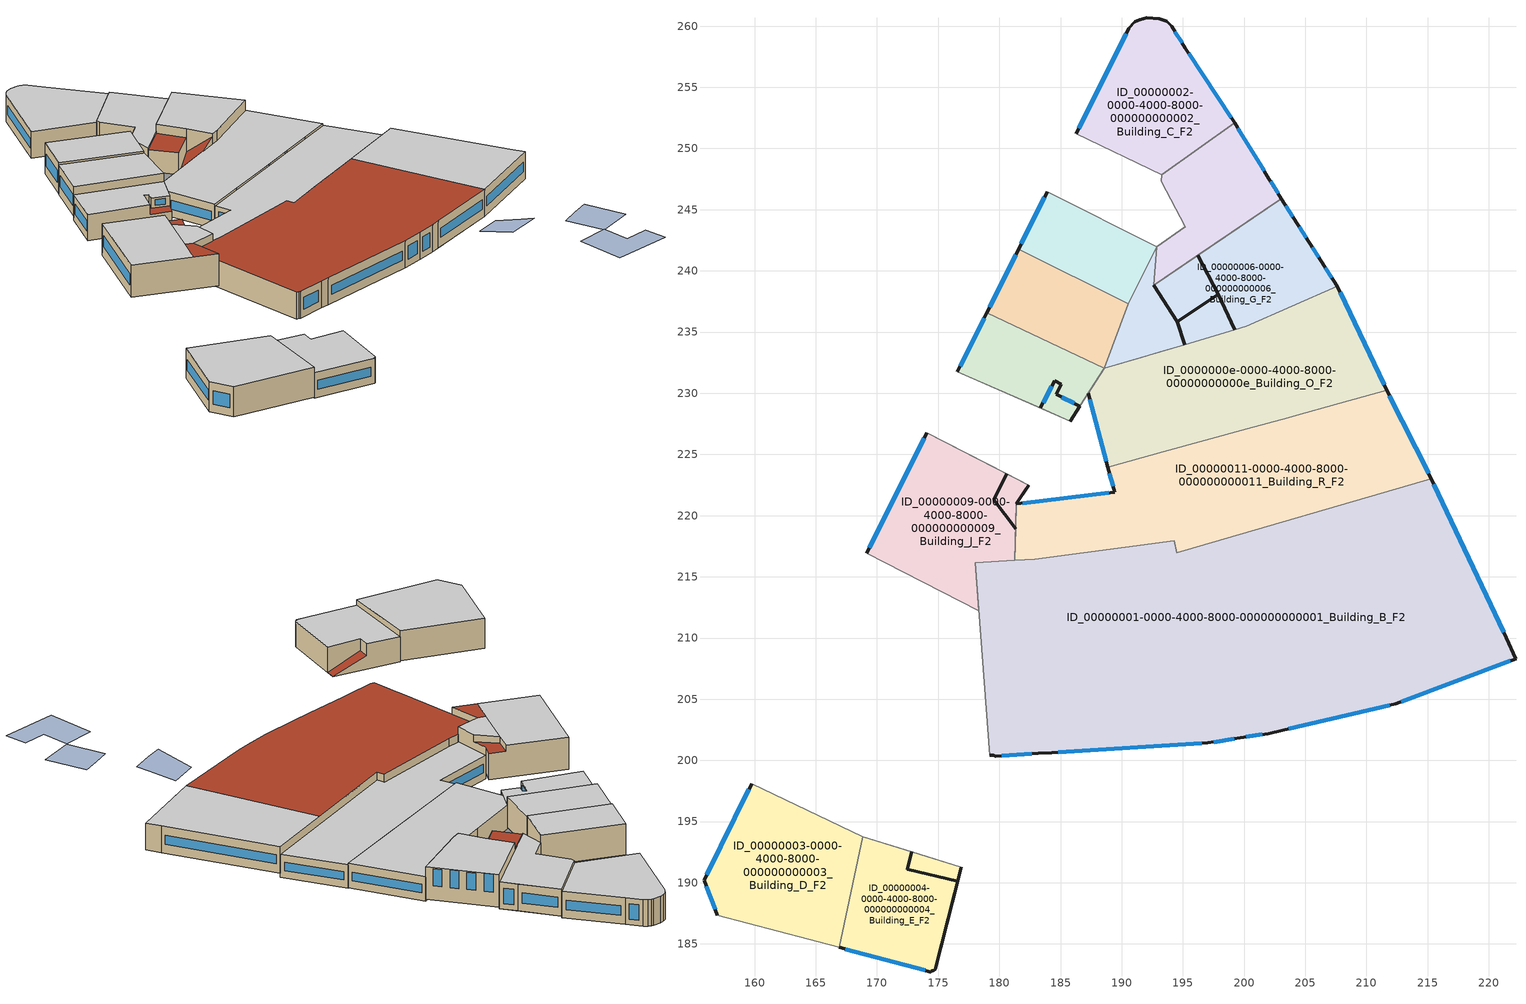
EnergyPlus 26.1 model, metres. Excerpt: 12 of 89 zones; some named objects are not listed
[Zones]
ID_00000002-0000-4000-8000-000000000002_Building_C_F2
 floor to ID_00000002-0000-4000-8000-000000000002_Building_C_F1 (FLOOR_CONSTRUCTION_BE_TH_01_EXISTING): 186.28,251.2 190.59,259.82 191.08,260.37 191.46,260.53 192.04,260.67 193.07,260.6 193.32,260.53 193.69,260.38 194.08,259.97 195.2,258.2 199.23,252.09 193.26,247.86 z7.05
 wall outside (WALL_CONSTRUCTION_BE_TH_01_EXISTING): 199.23,252.09 195.2,258.2 194.08,259.97 193.69,260.38 193.32,260.53 193.07,260.6 192.04,260.67 191.46,260.53 191.08,260.37 190.59,259.82 186.28,251.2 z7.05:10.36
 wall adiabatic (WALL_CONSTRUCTION_BE_TH_01_EXISTING): 186.28,251.2 193.26,247.86 199.23,252.09 z7.05:10.36
 window (WINDOW_CONSTRUCTION_BE_TH_01_EXISTING): 194.94,258.62 194.35,259.55 z7.72:9.68; 198.95,252.51 195.48,257.78 z8.11:9.3; 190.37,259.37 186.51,251.64 z8.13:9.27
 ceiling to ID_00000002-0000-4000-8000-000000000002_Building_C_F3 (FLOOR_CONSTRUCTION_BE_TH_01_EXISTING): 186.28,251.2 193.26,247.86 199.23,252.09 195.2,258.2 194.08,259.97 193.69,260.38 193.32,260.53 193.07,260.6 192.04,260.67 191.46,260.53 191.08,260.37 190.59,259.82 z10.36
ID_00000004-0000-4000-8000-000000000004_Building_E_F2
 floor to ID_00000004-0000-4000-8000-000000000004_Building_E_F1 (FLOOR_CONSTRUCTION_BE_MFH_01_EXISTING): 166.92,184.71 168.85,193.78 176.88,191.27 174.75,182.94 174.6,182.82 174.51,182.79 174.45,182.79 174.42,182.7 z7.61
 wall outside (WALL_CONSTRUCTION_BE_MFH_01_EXISTING): 166.92,184.71 174.42,182.7 174.45,182.79 174.51,182.79 174.6,182.82 174.75,182.94 z7.61:10.8; 172.49,191.11,10.8 172.49,191.11,9.34 172.84,192.53,9.33 172.84,192.53,10.8; 176.59,190.11,10.8 176.59,190.11,7.63 172.49,191.11,9.34 172.49,191.11,10.8; 174.75,182.94,10.8 174.75,182.94,7.61 176.88,191.27,7.61 176.59,190.11,7.63 176.59,190.11,10.8
 wall adiabatic (WALL_CONSTRUCTION_BE_MFH_01_EXISTING): 168.85,193.78 166.92,184.71 z7.61:10.8; 172.84,192.53,10.8 172.84,192.53,9.33 176.88,191.27,7.61 168.85,193.78,7.61 168.85,193.78,10.8
 window (WINDOW_CONSTRUCTION_BE_MFH_01_EXISTING): 167.41,184.58 173.94,182.83 z8.64:9.77
 ceiling to ID_00000004-0000-4000-8000-000000000004_Building_E_F3 (FLOOR_CONSTRUCTION_BE_MFH_01_EXISTING): 166.92,184.71 174.42,182.7 174.45,182.79 174.51,182.79 174.6,182.82 174.75,182.94 176.59,190.11 172.49,191.11 172.84,192.53 168.85,193.78 z10.8
 roof outside (ROOF_CONSTRUCTION_BE_MFH_01_EXISTING): 172.49,191.11,9.34 176.59,190.11,7.63 176.88,191.27,7.61 172.84,192.53,9.33
ID_0000000c-0000-4000-8000-00000000000c_Building_M_F2
 floor to ID_0000000c-0000-4000-8000-00000000000c_Building_M_F1 (FLOOR_CONSTRUCTION_BE_TH_01_EXISTING): 181.58,241.78 183.91,246.45 192.85,241.99 190.54,237.32 z7.64
 wall outside (WALL_CONSTRUCTION_BE_TH_01_EXISTING): 183.91,246.45 181.58,241.78 z7.64:11.52
 wall adiabatic (WALL_CONSTRUCTION_BE_TH_01_EXISTING): 181.58,241.78 190.54,237.32 192.85,241.99 183.91,246.45 z7.64:11.52
 window (WINDOW_CONSTRUCTION_BE_TH_01_EXISTING): 183.69,246.01 181.8,242.23 z8.84:10.33
 ceiling to ID_0000000c-0000-4000-8000-00000000000c_Building_M_F3 (FLOOR_CONSTRUCTION_BE_TH_01_EXISTING): 181.58,241.78 190.54,237.32 192.85,241.99 183.91,246.45 z11.52
ID_0000000e-0000-4000-8000-00000000000e_Building_O_F2
 floor to ID_0000000e-0000-4000-8000-00000000000e_Building_O_F1 (FLOOR_CONSTRUCTION_BE_O_01_EXISTING): 187.26,230 188.58,232.03 195.16,233.98 200.18,235.47 207.62,238.72 211.65,230.24 188.87,223.95 z7.16
 wall outside (WALL_CONSTRUCTION_BE_O_01_EXISTING): 211.65,230.24 207.62,238.72 / 187.26,230 188.87,223.95 z7.16:10.23
 wall adiabatic (WALL_CONSTRUCTION_BE_O_01_EXISTING): 207.62,238.72 200.18,235.47 199.22,235.19 195.16,233.98 188.58,232.03 187.26,230 / 188.87,223.95 193.41,225.21 200.27,227.1 203.59,228.02 204,228.13 207.83,229.18 211.65,230.24 z7.16:10.23
 window (WINDOW_CONSTRUCTION_BE_O_01_EXISTING): 211.43,230.69 207.84,238.27 z8.16:9.23; 187.38,229.51 188.74,224.43 z8.13:9.26
 ceiling to ID_0000000e-0000-4000-8000-00000000000e_Building_O_F3 (FLOOR_CONSTRUCTION_BE_O_01_EXISTING): 187.26,230 188.87,223.95 211.65,230.24 207.62,238.72 200.18,235.47 195.16,233.98 188.58,232.03 z10.23
ID_00000000-0000-4000-8000-000000000000_Building_A_F2
 floor to ID_00000000-0000-4000-8000-000000000000_Building_A_F1 (FLOOR_CONSTRUCTION_BE_TH_01_EXISTING): 178.97,236.57 181.58,241.78 190.54,237.32 188.58,232.03 z7.55
 wall outside (WALL_CONSTRUCTION_BE_TH_01_EXISTING): 181.58,241.78 178.97,236.57 z7.55:11.29
 wall adiabatic (WALL_CONSTRUCTION_BE_TH_01_EXISTING): 178.97,236.57 188.58,232.03 190.54,237.32 181.58,241.78 z7.55:11.29
 window (WINDOW_CONSTRUCTION_BE_TH_01_EXISTING): 181.35,241.33 179.2,237.02 z8.72:10.12
 ceiling to ID_00000000-0000-4000-8000-000000000000_Building_A_F3 (FLOOR_CONSTRUCTION_BE_TH_01_EXISTING): 178.97,236.57 188.58,232.03 190.54,237.32 181.58,241.78 z11.29
ID_00000001-0000-4000-8000-000000000001_Building_B_F2
 floor to ID_00000001-0000-4000-8000-000000000001_Building_B_F1 (FLOOR_CONSTRUCTION_BE_TH_01_EXISTING): 178.04,216.14 181.27,216.35 182.87,216.45 194.3,217.95 194.52,216.97 215.3,223.03 221.42,210.01 222.22,208.32 212.39,204.62 201.99,202.2 199.69,201.84 197.02,201.42 184.3,200.62 183.16,200.57 179.71,200.32 179.51,200.4 179.23,200.43 z7.63
 wall outside (WALL_CONSTRUCTION_BE_TH_01_EXISTING): 179.23,200.43 179.51,200.4 179.71,200.32 183.16,200.57 184.3,200.62 197.02,201.42 199.69,201.84 201.99,202.2 203.15,202.47 212.39,204.62 222.22,208.32 221.42,210.01 215.3,223.03 z7.63:11
 wall adiabatic (WALL_CONSTRUCTION_BE_TH_01_EXISTING): 215.3,223.03 194.52,216.97 194.3,217.95 182.87,216.45 181.27,216.35 178.04,216.14 179.23,200.43 z7.63:11
 window (WINDOW_CONSTRUCTION_BE_TH_01_EXISTING): 184.8,200.65 196.52,201.39 z8.75:9.88; 180.21,200.36 182.66,200.54 z8.58:10.05; 203.63,202.58 211.9,204.51 z8.73:9.9; 200.19,201.92 201.49,202.12 z8.4:10.23; 197.51,201.5 199.2,201.76 z8.48:10.14; 221.21,210.46 215.51,222.58 z8.75:9.87; 212.85,204.8 221.75,208.14 z8.74:9.89
 ceiling to ID_00000001-0000-4000-8000-000000000001_Building_B_F3 (FLOOR_CONSTRUCTION_BE_TH_01_EXISTING): 206.78,220.55 212.39,204.62 222.22,208.32 221.42,210.01 215.3,223.03 z11
 roof outside (ROOF_CONSTRUCTION_BE_TH_01_EXISTING): 178.04,216.14 178.94,204.24 179.01,203.39 179.23,200.43 179.51,200.4 179.71,200.32 183.16,200.57 184.3,200.62 189.69,200.96 192.43,201.13 197.02,201.42 199.69,201.84 201.99,202.2 212.39,204.62 212,205.73 206.78,220.55 199.23,218.34 194.52,216.97 194.3,217.95 182.87,216.45 181.27,216.35 z11
ID_00000011-0000-4000-8000-000000000011_Building_R_F2
 floor to ID_00000011-0000-4000-8000-000000000011_Building_R_F1 (FLOOR_CONSTRUCTION_BE_TH_01_EXISTING): 181.27,216.35 181.4,220.97 189.42,221.92 188.87,223.95 211.65,230.24 215.3,223.03 194.52,216.97 194.3,217.95 182.87,216.45 z7.12
 wall outside (WALL_CONSTRUCTION_BE_TH_01_EXISTING): 188.87,223.95 189.42,221.92 181.4,220.97 / 215.3,223.03 211.65,230.24 z7.12:10.04
 wall adiabatic (WALL_CONSTRUCTION_BE_TH_01_EXISTING): 181.4,220.97 181.27,216.35 182.87,216.45 194.3,217.95 194.52,216.97 215.3,223.03 / 211.65,230.24 207.83,229.18 204,228.13 203.59,228.02 200.27,227.1 193.41,225.21 188.87,223.95 z7.12:10.04
 window (WINDOW_CONSTRUCTION_BE_TH_01_EXISTING): 188.92,221.86 181.89,221.03 / 215.07,223.48 211.87,229.79 z8.06:9.1; 189,223.47 189.29,222.4 z7.72:9.44
 ceiling to ID_00000011-0000-4000-8000-000000000011_Building_R_F3 (FLOOR_CONSTRUCTION_BE_TH_01_EXISTING): 181.27,216.35 182.87,216.45 194.3,217.95 194.52,216.97 215.3,223.03 211.65,230.24 188.87,223.95 189.42,221.92 181.4,220.97 z10.04
ID_00000005-0000-4000-8000-000000000005_Building_F_F2
 floor to ID_00000005-0000-4000-8000-000000000005_Building_F_F1 (FLOOR_CONSTRUCTION_BE_TH_01_EXISTING): 176.57,231.77 178.97,236.57 188.58,232.03 186.57,228.94 185.79,227.73 z7.07
 wall outside (WALL_CONSTRUCTION_BE_TH_01_EXISTING): 178.97,236.57 176.57,231.77 z7.07:10.3; 183.36,228.8 184.53,231.03 185.08,230.75 184.65,229.92 186.57,228.94 z9.05:10.3; 185.79,227.73 186.57,228.94 z7.07:9.05
 wall adiabatic (WALL_CONSTRUCTION_BE_TH_01_EXISTING): 186.57,228.94 188.58,232.03 178.97,236.57 z7.07:10.3; 176.57,231.77,10.3 176.57,231.77,7.07 185.79,227.73,7.07 185.79,227.73,9.05 183.36,228.8,9.05 183.36,228.8,10.3
 window (WINDOW_CONSTRUCTION_BE_TH_01_EXISTING): 178.75,236.13 176.8,232.22 z8.07:9.3; 183.59,229.24 184.3,230.59 z9.35:10; 185.1,229.69 186.12,229.17 z9.31:10.04
 ceiling to ID_00000005-0000-4000-8000-000000000005_Building_F_F3 (FLOOR_CONSTRUCTION_BE_TH_01_EXISTING): 176.57,231.77 183.36,228.8 184.53,231.03 185.08,230.75 184.65,229.92 186.57,228.94 188.58,232.03 178.97,236.57 z10.3
 roof outside (ROOF_CONSTRUCTION_BE_TH_01_EXISTING): 183.36,228.8 185.79,227.73 186.57,228.94 184.65,229.92 185.08,230.75 184.53,231.03 z9.05
ID_00000006-0000-4000-8000-000000000006_Building_G_F2
 floor to ID_00000006-0000-4000-8000-000000000006_Building_G_F1 (FLOOR_CONSTRUCTION_BE_TH_01_EXISTING): 188.58,232.03 190.54,237.32 192.85,241.99 192.63,238.83 203.04,245.91 207.62,238.72 200.18,235.47 195.16,233.98 z7.4
 wall outside (WALL_CONSTRUCTION_BE_TH_01_EXISTING): 207.62,238.72 203.04,245.91 z7.4:11.5; 195.16,233.98,9.13 194.53,235.83,7.67 195.16,233.98,7.64; 194.53,235.83,10.44 192.63,238.83,10.43 192.63,238.83,7.68 194.53,235.83,7.67; 197.87,238.11,11.5 197.87,238.11,8.61 199.22,235.19,11.17 199.22,235.19,11.5; 196.21,241.26,11.5 196.21,241.26,10.4 197.87,238.11,10.41 197.87,238.11,11.5; 194.53,235.83,10.44 194.53,235.83,7.67 197.87,238.11,8.61 197.87,238.11,10.41
 wall adiabatic (WALL_CONSTRUCTION_BE_TH_01_EXISTING): 199.22,235.19 200.18,235.47 207.62,238.72 z7.4:11.5; 190.54,237.32,7.59 190.54,237.32,7.4 188.58,232.03,7.4; 192.85,241.99,7.77 192.85,241.99,7.4 190.54,237.32,7.4 190.54,237.32,7.59; 192.85,241.99,7.77 192.63,238.83,7.68 192.63,238.83,7.4 192.85,241.99,7.4; 195.16,233.98,7.64 193.03,233.35,7.56 191.69,232.96,7.51 188.58,232.03,7.4 195.16,233.98,7.4; 203.04,245.91,11.5 203.04,245.91,7.4 192.63,238.83,7.4 192.63,238.83,10.43 196.21,241.26,10.4 196.21,241.26,11.5; 199.22,235.19,11.17 195.16,233.98,9.13 195.16,233.98,7.4 199.22,235.19,7.4
 window (WINDOW_CONSTRUCTION_BE_TH_01_EXISTING): 203.99,244.41 203.42,245.31 z9.24:11.49; 205.08,242.71 204.51,243.59 z9.21:11.38; 206.11,241.1 205.57,241.93 z9.18:11.43; 207.17,239.43 206.64,240.27 z9.18:11.33
 ceiling to ID_00000006-0000-4000-8000-000000000006_Building_G_F3 (FLOOR_CONSTRUCTION_BE_TH_01_EXISTING): 196.21,241.26 197.87,238.11 199.22,235.19 200.18,235.47 207.62,238.72 203.04,245.91 z11.5
 roof outside (ROOF_CONSTRUCTION_BE_TH_01_EXISTING): 199.22,235.19,11.17 197.87,238.11,8.61 194.53,235.83,7.67 195.16,233.98,9.13; 192.63,238.83,10.43 194.53,235.83,10.44 197.87,238.11,10.41 196.21,241.26,10.4
ID_00000009-0000-4000-8000-000000000009_Building_J_F2
 floor to ID_00000009-0000-4000-8000-000000000009_Building_J_F1 (FLOOR_CONSTRUCTION_BE_TH_01_EXISTING): 169.15,216.93 174.07,226.78 182.39,222.5 181.4,220.97 181.27,216.35 178.04,216.14 178.33,212.23 z7.89
 wall outside (WALL_CONSTRUCTION_BE_TH_01_EXISTING): 174.07,226.78 169.15,216.93 z7.89:11.89; 179.55,221.31,11.89 179.55,221.31,11.07 180.6,223.42,11.13 180.6,223.42,11.89; 181.34,218.93,11.89 181.34,218.93,11.01 179.55,221.31,11.07 179.55,221.31,11.89; 182.39,222.5,11.12 182.12,222.09,11.1 181.4,220.97,11.07 181.4,220.97,7.89 182.39,222.5,7.89
 wall adiabatic (WALL_CONSTRUCTION_BE_TH_01_EXISTING): 169.15,216.93 178.33,212.23 178.04,216.14 181.27,216.35 z7.89:11.89; 180.6,223.42,11.89 180.6,223.42,11.13 182.39,222.5,11.12 182.39,222.5,7.89 174.07,226.78,7.89 174.07,226.78,11.89; 181.27,216.35,11.89 181.27,216.35,7.89 181.4,220.97,7.89 181.4,220.97,11.07 181.34,218.93,11.01 181.34,218.93,11.89
 window (WINDOW_CONSTRUCTION_BE_TH_01_EXISTING): 173.85,226.33 169.38,217.38 z9.2:10.57
 ceiling to ID_00000009-0000-4000-8000-000000000009_Building_J_F3 (FLOOR_CONSTRUCTION_BE_TH_01_EXISTING): 169.15,216.93 175.73,213.57 180.6,223.42 174.07,226.78 z11.89; 177.2,216.56 178.04,216.14 181.27,216.35 181.34,218.93 179.55,221.31 z11.89
 roof outside (ROOF_CONSTRUCTION_BE_TH_01_EXISTING): 179.55,221.31,11.07 181.34,218.93,11.01 181.4,220.97,11.07 182.12,222.09,11.1 182.39,222.5,11.12 180.6,223.42,11.13; 175.73,213.57 178.33,212.23 178.04,216.14 177.2,216.56 z11.89
ID_0000000d-0000-4000-8000-00000000000d_Building_N_F2
 floor to ID_0000000d-0000-4000-8000-00000000000d_Building_N_F1 (FLOOR_CONSTRUCTION_BE_TH_01_EXISTING): 192.63,238.83 192.85,241.99 195.2,243.6 193.22,247.34 193.26,247.86 199.23,252.09 203.04,245.91 z7.23
 wall outside (WALL_CONSTRUCTION_BE_TH_01_EXISTING): 203.04,245.91 201.9,247.75 199.23,252.09 z7.23:10.6
 wall adiabatic (WALL_CONSTRUCTION_BE_TH_01_EXISTING): 199.23,252.09 193.26,247.86 193.22,247.34 195.2,243.6 192.85,241.99 192.63,238.83 203.04,245.91 z7.23:10.6
 window (WINDOW_CONSTRUCTION_BE_TH_01_EXISTING): 202.78,246.33 202.16,247.33 z7.94:9.88; 201.64,248.18 199.49,251.66 z8.26:9.56
 ceiling to ID_0000000d-0000-4000-8000-00000000000d_Building_N_F3 (FLOOR_CONSTRUCTION_BE_TH_01_EXISTING): 192.63,238.83 203.04,245.91 199.23,252.09 193.26,247.86 193.22,247.34 195.2,243.6 192.85,241.99 z10.6
ID_00000003-0000-4000-8000-000000000003_Building_D_F2
 floor to ID_00000003-0000-4000-8000-000000000003_Building_D_F1 (FLOOR_CONSTRUCTION_BE_TH_01_EXISTING): 155.87,190.19 159.76,198.09 168.85,193.78 166.92,184.71 156.96,187.35 z7.76
 wall outside (WALL_CONSTRUCTION_BE_TH_01_EXISTING): 159.76,198.09 155.87,190.19 156.96,187.35 z7.76:11.52
 wall adiabatic (WALL_CONSTRUCTION_BE_TH_01_EXISTING): 156.96,187.35 166.92,184.71 168.85,193.78 159.76,198.09 z7.76:11.52
 window (WINDOW_CONSTRUCTION_BE_TH_01_EXISTING): 156.05,189.73 156.78,187.82 z8.77:10.51; 159.54,197.64 156.09,190.64 z8.98:10.3
 ceiling to ID_00000003-0000-4000-8000-000000000003_Building_D_F3 (FLOOR_CONSTRUCTION_BE_TH_01_EXISTING): 155.87,190.19 156.96,187.35 166.92,184.71 168.85,193.78 159.76,198.09 z11.52
shading: 211.07,187.55 211.42,181.55 218.62,181.74 218.22,184.49 218.22,184.54 215.27,184.37 215.06,187.91 z11.12; 213.51,192.59 215.06,187.91 219.51,189.09 217.85,194.13 215.68,193.37 z11.06; 207.83,195.24,10.59 209.82,195.72,10.51 212.3,196.44,10.38 211.58,197.77,10.03 210.08,200.51,9.32 206.77,199.55,9.5
[Building]
UrbanScene: North axis=0; Terrain=City; Loads convergence tolerance value=0.04; Temperature convergence tolerance value=0.4; Solar distribution=FullExterior; Maximum number of warmup days=100; Name=Demo urban block
[Site:Location]
Demo Location: City=Anonymized; Reference system=local coordinates
[WindowMaterial:Shade]
Shading_Material: Solar transmittance=0.1; Solar reflectance=0.5; Visible transmittance=0.2; Visible reflectance=0.5; Infrared hemispherical emissivity=0.9; Infrared transmittance=0.05; Thickness=0.005; Conductivity=0.1; Shade to glass distance=0.05; Top opening multiplier=0.5; Bottom opening multiplier=0.5; Left side opening multiplier=0.5; Right side opening multiplier=0.5; Airflow permeability=0
[Material] Thickness=0.1
Name | Roughness | Conductivity | Density | Specific heat | Solar absorptance | Thermal absorptance | Visible absorptance
BE_GypsumBlock_Material | MediumSmooth | 0.4 | 900 | 1000
WALL_MATERIAL_BE_O_01_EXISTING; WALL_MATERIAL_BE_MFH_01_EXISTING; WALL_MATERIAL_BE_TH_01_EXISTING | MediumRough | 0.22 | 900 | 840 | 0.7 | 0.9 | 0.7
FLOOR_MATERIAL_BE_O_01_EXISTING | MediumRough | 0.079 | 2000 | 840 | 0.6 | 0.9 | 0.6
ROOF_MATERIAL_BE_MFH_01_EXISTING | MediumRough | 0.35 | 800 | 920 | 0.75 | 0.9 | 0.75
FLOOR_MATERIAL_BE_MFH_01_EXISTING | MediumRough | 0.068 | 2000 | 840 | 0.6 | 0.9 | 0.6
ROOF_MATERIAL_BE_TH_01_EXISTING | MediumRough | 0.17 | 800 | 920 | 0.75 | 0.9 | 0.75
FLOOR_MATERIAL_BE_TH_01_EXISTING | MediumRough | 0.085 | 2000 | 840 | 0.6 | 0.9 | 0.6
[Construction]
BE_Internal_Partition_Const: BE_GypsumBlock_Material
WALL_CONSTRUCTION_BE_O_01_EXISTING: WALL_MATERIAL_BE_O_01_EXISTING
FLOOR_CONSTRUCTION_BE_O_01_EXISTING: FLOOR_MATERIAL_BE_O_01_EXISTING
WINDOW_CONSTRUCTION_BE_O_01_EXISTING: GLASS_BE_O_01_EXISTING, AIR_GAP_BE_O_01_EXISTING, GLASS_BE_O_01_EXISTING
WALL_CONSTRUCTION_BE_MFH_01_EXISTING: WALL_MATERIAL_BE_MFH_01_EXISTING
ROOF_CONSTRUCTION_BE_MFH_01_EXISTING: ROOF_MATERIAL_BE_MFH_01_EXISTING
FLOOR_CONSTRUCTION_BE_MFH_01_EXISTING: FLOOR_MATERIAL_BE_MFH_01_EXISTING
WINDOW_CONSTRUCTION_BE_MFH_01_EXISTING: GLASS_BE_MFH_01_EXISTING, AIR_GAP_BE_MFH_01_EXISTING, GLASS_BE_MFH_01_EXISTING
WALL_CONSTRUCTION_BE_TH_01_EXISTING: WALL_MATERIAL_BE_TH_01_EXISTING
ROOF_CONSTRUCTION_BE_TH_01_EXISTING: ROOF_MATERIAL_BE_TH_01_EXISTING
FLOOR_CONSTRUCTION_BE_TH_01_EXISTING: FLOOR_MATERIAL_BE_TH_01_EXISTING
WINDOW_CONSTRUCTION_BE_TH_01_EXISTING: GLASS_BE_TH_01_EXISTING, AIR_GAP_BE_TH_01_EXISTING, GLASS_BE_TH_01_EXISTING
[WindowMaterial:Glazing] Back side infrared hemispherical emissivity=0.84; Back side solar reflectance at normal incidence=0.071; Back side visible reflectance at normal incidence=0.08; Conductivity=1; Front side infrared hemispherical emissivity=0.84; Front side solar reflectance at normal incidence=0.071; Front side visible reflectance at normal incidence=0.08; Infrared transmittance at normal incidence=0; Optical data type=SpectralAverage; Solar transmittance at normal incidence=0.775; Thickness=0.006; Visible transmittance at normal incidence=0.881
GLASS_BE_O_01_EXISTING; GLASS_BE_MFH_01_EXISTING; GLASS_BE_TH_01_EXISTING
[WindowMaterial:Gas] Gas type=Air; Thickness=0.012
AIR_GAP_BE_O_01_EXISTING; AIR_GAP_BE_MFH_01_EXISTING; AIR_GAP_BE_TH_01_EXISTING
[Zone] Multiplier=1
Name | Ceiling height | Volume
ID_00000002-0000-4000-8000-000000000002_Building_C_F2 | 3.3035 | 312.26
ID_00000004-0000-4000-8000-000000000004_Building_E_F2 | 3.18721 | 221.19
ID_0000000c-0000-4000-8000-00000000000c_Building_M_F2 | 3.88145 | 202.66
ID_0000000e-0000-4000-8000-00000000000e_Building_O_F2 | 3.06913 | 573.34
ID_00000000-0000-4000-8000-000000000000_Building_A_F2 | 3.73623 | 220.29
ID_00000001-0000-4000-8000-000000000001_Building_B_F2 | 3.3693 | 2257.25
ID_00000011-0000-4000-8000-000000000011_Building_R_F2 | 2.92543 | 684.41
ID_00000005-0000-4000-8000-000000000005_Building_F_F2 | 3.23383 | 174.45
ID_00000006-0000-4000-8000-000000000006_Building_G_F2 | 4.09682 | 347.7
ID_00000009-0000-4000-8000-000000000009_Building_J_F2 | 4.0008 | 425.26
ID_0000000d-0000-4000-8000-00000000000d_Building_N_F2 | 3.36687 | 219.91
ID_00000003-0000-4000-8000-000000000003_Building_D_F2 | 3.75394 | 421.87
[InternalMass] Construction=BE_Internal_Partition_Const
Name | Zone or zonelist | Surface area
ID_00000002-0000-4000-8000-000000000002_Building_C_F2_Vertical_Internal_Mass | ID_00000002-0000-4000-8000-000000000002_Building_C_F2 | 47.26
ID_00000004-0000-4000-8000-000000000004_Building_E_F2_Vertical_Internal_Mass | ID_00000004-0000-4000-8000-000000000004_Building_E_F2 | 34.7
ID_0000000c-0000-4000-8000-00000000000c_Building_M_F2_Vertical_Internal_Mass | ID_0000000c-0000-4000-8000-00000000000c_Building_M_F2 | 26.11
ID_0000000e-0000-4000-8000-00000000000e_Building_O_F2_Vertical_Internal_Mass | ID_0000000e-0000-4000-8000-00000000000e_Building_O_F2 | 93.4
ID_00000000-0000-4000-8000-000000000000_Building_A_F2_Vertical_Internal_Mass | ID_00000000-0000-4000-8000-000000000000_Building_A_F2 | 29.48
ID_00000001-0000-4000-8000-000000000001_Building_B_F2_Vertical_Internal_Mass | ID_00000001-0000-4000-8000-000000000001_Building_B_F2 | 334.97
ID_00000011-0000-4000-8000-000000000011_Building_R_F2_Vertical_Internal_Mass | ID_00000011-0000-4000-8000-000000000011_Building_R_F2 | 116.98
ID_00000005-0000-4000-8000-000000000005_Building_F_F2_Vertical_Internal_Mass | ID_00000005-0000-4000-8000-000000000005_Building_F_F2 | 26.97
ID_00000006-0000-4000-8000-000000000006_Building_G_F2_Vertical_Internal_Mass | ID_00000006-0000-4000-8000-000000000006_Building_G_F2 | 42.43
ID_00000009-0000-4000-8000-000000000009_Building_J_F2_Vertical_Internal_Mass | ID_00000009-0000-4000-8000-000000000009_Building_J_F2 | 53.15
ID_0000000d-0000-4000-8000-00000000000d_Building_N_F2_Vertical_Internal_Mass | ID_0000000d-0000-4000-8000-00000000000d_Building_N_F2 | 32.66
ID_00000003-0000-4000-8000-000000000003_Building_D_F2_Vertical_Internal_Mass | ID_00000003-0000-4000-8000-000000000003_Building_D_F2 | 56.19
[People] Number of people schedule=People_Number_Schedule; Number of people calculation method=People; Activity level schedule=People_Activity_Schedule; Carbon dioxide generation rate=3.82e-08; Fraction radiant=0.3; Sensible heat fraction=0.5; Mean radiant temperature calculation type=EnclosureAveraged
Name | Zone or zonelist or space or spacelist | Number of people
People_ID_00000002-0000-4000-8000-000000000002_Building_C_F2 | ID_00000002-0000-4000-8000-000000000002_Building_C_F2 | 3
People_ID_00000004-0000-4000-8000-000000000004_Building_E_F2 | ID_00000004-0000-4000-8000-000000000004_Building_E_F2 | 2
People_ID_0000000c-0000-4000-8000-00000000000c_Building_M_F2 | ID_0000000c-0000-4000-8000-00000000000c_Building_M_F2 | 2
People_ID_0000000e-0000-4000-8000-00000000000e_Building_O_F2 | ID_0000000e-0000-4000-8000-00000000000e_Building_O_F2 | 5
People_ID_00000000-0000-4000-8000-000000000000_Building_A_F2 | ID_00000000-0000-4000-8000-000000000000_Building_A_F2 | 2
People_ID_00000001-0000-4000-8000-000000000001_Building_B_F2 | ID_00000001-0000-4000-8000-000000000001_Building_B_F2 | 19
People_ID_00000011-0000-4000-8000-000000000011_Building_R_F2 | ID_00000011-0000-4000-8000-000000000011_Building_R_F2 | 7
People_ID_00000005-0000-4000-8000-000000000005_Building_F_F2 | ID_00000005-0000-4000-8000-000000000005_Building_F_F2 | 2
People_ID_00000006-0000-4000-8000-000000000006_Building_G_F2 | ID_00000006-0000-4000-8000-000000000006_Building_G_F2 | 3
People_ID_00000009-0000-4000-8000-000000000009_Building_J_F2 | ID_00000009-0000-4000-8000-000000000009_Building_J_F2 | 3
People_ID_0000000d-0000-4000-8000-00000000000d_Building_N_F2 | ID_0000000d-0000-4000-8000-00000000000d_Building_N_F2 | 2
People_ID_00000003-0000-4000-8000-000000000003_Building_D_F2 | ID_00000003-0000-4000-8000-000000000003_Building_D_F2 | 3
[Lights] Schedule=Lighting_Schedule; Design level calculation method=LightingLevel; Radiant fraction=0.4; Fraction visible=0.1
Name | Zone or zonelist or space or spacelist | Lighting level
Lights_ID_00000002-0000-4000-8000-000000000002_Building_C_F2 | ID_00000002-0000-4000-8000-000000000002_Building_C_F2 | 472.615
Lights_ID_00000004-0000-4000-8000-000000000004_Building_E_F2 | ID_00000004-0000-4000-8000-000000000004_Building_E_F2 | 346.991
Lights_ID_0000000c-0000-4000-8000-00000000000c_Building_M_F2 | ID_0000000c-0000-4000-8000-00000000000c_Building_M_F2 | 261.059
Lights_ID_0000000e-0000-4000-8000-00000000000e_Building_O_F2 | ID_0000000e-0000-4000-8000-00000000000e_Building_O_F2 | 934.042
Lights_ID_00000000-0000-4000-8000-000000000000_Building_A_F2 | ID_00000000-0000-4000-8000-000000000000_Building_A_F2 | 294.799
Lights_ID_00000001-0000-4000-8000-000000000001_Building_B_F2 | ID_00000001-0000-4000-8000-000000000001_Building_B_F2 | 3349.73
Lights_ID_00000011-0000-4000-8000-000000000011_Building_R_F2 | ID_00000011-0000-4000-8000-000000000011_Building_R_F2 | 1169.75
Lights_ID_00000005-0000-4000-8000-000000000005_Building_F_F2 | ID_00000005-0000-4000-8000-000000000005_Building_F_F2 | 269.722
Lights_ID_00000006-0000-4000-8000-000000000006_Building_G_F2 | ID_00000006-0000-4000-8000-000000000006_Building_G_F2 | 424.349
Lights_ID_00000009-0000-4000-8000-000000000009_Building_J_F2 | ID_00000009-0000-4000-8000-000000000009_Building_J_F2 | 531.469
Lights_ID_0000000d-0000-4000-8000-00000000000d_Building_N_F2 | ID_0000000d-0000-4000-8000-00000000000d_Building_N_F2 | 326.583
Lights_ID_00000003-0000-4000-8000-000000000003_Building_D_F2 | ID_00000003-0000-4000-8000-000000000003_Building_D_F2 | 561.908
[ElectricEquipment] Schedule=Equipment_Schedule; Design level calculation method=EquipmentLevel; Fraction latent=0.1; Fraction radiant=0.3; Fraction lost=0.1
Name | Zone or zonelist or space or spacelist | Design level
ElectricEquipment_ID_00000002-0000-4000-8000-000000000002_Building_C_F2 | ID_00000002-0000-4000-8000-000000000002_Building_C_F2 | 189.046
ElectricEquipment_ID_00000004-0000-4000-8000-000000000004_Building_E_F2 | ID_00000004-0000-4000-8000-000000000004_Building_E_F2 | 138.796
ElectricEquipment_ID_0000000c-0000-4000-8000-00000000000c_Building_M_F2 | ID_0000000c-0000-4000-8000-00000000000c_Building_M_F2 | 104.424
ElectricEquipment_ID_0000000e-0000-4000-8000-00000000000e_Building_O_F2 | ID_0000000e-0000-4000-8000-00000000000e_Building_O_F2 | 373.617
ElectricEquipment_ID_00000000-0000-4000-8000-000000000000_Building_A_F2 | ID_00000000-0000-4000-8000-000000000000_Building_A_F2 | 117.92
ElectricEquipment_ID_00000001-0000-4000-8000-000000000001_Building_B_F2 | ID_00000001-0000-4000-8000-000000000001_Building_B_F2 | 1339.89
ElectricEquipment_ID_00000011-0000-4000-8000-000000000011_Building_R_F2 | ID_00000011-0000-4000-8000-000000000011_Building_R_F2 | 467.901
ElectricEquipment_ID_00000005-0000-4000-8000-000000000005_Building_F_F2 | ID_00000005-0000-4000-8000-000000000005_Building_F_F2 | 107.889
ElectricEquipment_ID_00000006-0000-4000-8000-000000000006_Building_G_F2 | ID_00000006-0000-4000-8000-000000000006_Building_G_F2 | 169.74
ElectricEquipment_ID_00000009-0000-4000-8000-000000000009_Building_J_F2 | ID_00000009-0000-4000-8000-000000000009_Building_J_F2 | 212.588
ElectricEquipment_ID_0000000d-0000-4000-8000-00000000000d_Building_N_F2 | ID_0000000d-0000-4000-8000-00000000000d_Building_N_F2 | 130.633
ElectricEquipment_ID_00000003-0000-4000-8000-000000000003_Building_D_F2 | ID_00000003-0000-4000-8000-000000000003_Building_D_F2 | 224.763
[WindowShadingControl] Shading type=InteriorShade; Shading control type=OnIfScheduleAllows; Schedule=Shading_Schedule; Shading control is scheduled=Yes; Shading device material=Shading_Material
Shading_Control_ID_00000002-0000-4000-8000-000000000002_Building_C_F2: Zone=ID_00000002-0000-4000-8000-000000000002_Building_C_F2; Fenestration surface name 1=Window_WallSurface_UUID_6c13ef64-08c2-4883-8243-9d958fd245a0_Floor2; Fenestration surface name 2=Window_WallSurface_UUID_d1621a36-49bf-41e9-9a20-242809d101df_Floor2; Fenestration surface name 3=Window_WallSurface_UUID_b55f43a7-840d-45db-991f-3315b7c44bf9_Floor2
Shading_Control_ID_00000004-0000-4000-8000-000000000004_Building_E_F2: Zone=ID_00000004-0000-4000-8000-000000000004_Building_E_F2; Fenestration surface name 1=Window_WallSurface_UUID_e7d9032c-4664-43b2-8388-2e2008748ad8_Floor2
Shading_Control_ID_0000000c-0000-4000-8000-00000000000c_Building_M_F2: Zone=ID_0000000c-0000-4000-8000-00000000000c_Building_M_F2; Fenestration surface name 1=Window_WallSurface_UUID_ba205026-c1b1-4826-907e-cae0921549b8_Floor2
Shading_Control_ID_0000000e-0000-4000-8000-00000000000e_Building_O_F2: Zone=ID_0000000e-0000-4000-8000-00000000000e_Building_O_F2; Fenestration surface name 1=Window_WallSurface_UUID_47eaf5d1-bd25-4d6e-abbd-205a1819ed3e_Floor2; Fenestration surface name 2=Window_WallSurface_UUID_633c8162-b79b-4d85-a100-ecb88c3f9cbf_Floor2
Shading_Control_ID_00000000-0000-4000-8000-000000000000_Building_A_F2: Zone=ID_00000000-0000-4000-8000-000000000000_Building_A_F2; Fenestration surface name 1=Window_WallSurface_UUID_415bd940-f2c6-45b5-8a3b-bda8b3434628_Floor2
Shading_Control_ID_00000001-0000-4000-8000-000000000001_Building_B_F2: Zone=ID_00000001-0000-4000-8000-000000000001_Building_B_F2; Fenestration surface name 1=Window_WallSurface_UUID_3aaa1fe3-8c76-471e-8faf-d144c7263ce6_Floor2; Fenestration surface name 2=Window_WallSurface_UUID_3980704e-f2cc-495b-834b-3a56a41aeb59_Floor2; Fenestration surface name 3=Window_WallSurface_UUID_77db85c3-6c43-4d17-bf01-e79bc5d1d286_Floor2; Fenestration surface name 4=Window_WallSurface_UUID_01560b55-9d6b-4710-9182-55fa23a28245_Floor2; Fenestration surface name 5=Window_WallSurface_UUID_727a717e-2e44-4766-88d7-e2c725c94f32_Floor2; Fenestration surface name 6=Window_WallSurface_UUID_62939d00-fa4a-4959-97a5-5a54d2a29941_Floor2; Fenestration surface name 7=Window_WallSurface_UUID_9fcb1c4e-6217-42a4-921a-4dc4a6d3f108_Floor2
Shading_Control_ID_00000011-0000-4000-8000-000000000011_Building_R_F2: Zone=ID_00000011-0000-4000-8000-000000000011_Building_R_F2; Fenestration surface name 1=Window_WallSurface_UUID_186ab8b4-0234-490f-9d78-bf20c8a835f7_Floor2; Fenestration surface name 2=Window_WallSurface_UUID_df8662ec-1f87-4bb0-9486-61e4f246d5e6_Floor2; Fenestration surface name 3=Window_WallSurface_UUID_2e6c7f8d-f140-4878-a855-e46219169383_Floor2
Shading_Control_ID_00000005-0000-4000-8000-000000000005_Building_F_F2: Zone=ID_00000005-0000-4000-8000-000000000005_Building_F_F2; Fenestration surface name 1=Window_WallSurface_UUID_6974947e-3a1d-414c-8d30-bbec3325a1e0_Floor2; Fenestration surface name 2=Window_WallSurface_UUID_66a3e8f1-8393-4caa-8584-b4588337dd5f_Floor2; Fenestration surface name 3=Window_WallSurface_UUID_be0a5aa7-c9a2-4c3c-9526-b6acdbe935fd_Floor2
Shading_Control_ID_00000006-0000-4000-8000-000000000006_Building_G_F2: Zone=ID_00000006-0000-4000-8000-000000000006_Building_G_F2; Fenestration surface name 1=Window_UUID_16337003-b49c-47a5-be04-bb921264de79; Fenestration surface name 2=Window_UUID_ec34b3e2-560d-4d65-bdcd-98fd2516113d; Fenestration surface name 3=Window_UUID_bb81ae0e-015e-42f9-9d0e-358f300cd9dd; Fenestration surface name 4=Window_UUID_7cb4f1f5-e0b7-42b6-b0da-b5b98ca44181
Shading_Control_ID_00000009-0000-4000-8000-000000000009_Building_J_F2: Zone=ID_00000009-0000-4000-8000-000000000009_Building_J_F2; Fenestration surface name 1=Window_WallSurface_UUID_d943a3cb-f6bc-430a-837e-4f2f6ba5f7e9_Floor2
Shading_Control_ID_0000000d-0000-4000-8000-00000000000d_Building_N_F2: Zone=ID_0000000d-0000-4000-8000-00000000000d_Building_N_F2; Fenestration surface name 1=Window_WallSurface_UUID_94153be7-0b52-4745-9bf2-c16048c93b11_Floor2; Fenestration surface name 2=Window_WallSurface_UUID_3f9a39ca-cf31-4086-83c6-81841c6b83d1_Floor2
Shading_Control_ID_00000003-0000-4000-8000-000000000003_Building_D_F2: Zone=ID_00000003-0000-4000-8000-000000000003_Building_D_F2; Fenestration surface name 1=Window_WallSurface_UUID_d23dc29f-d521-4465-a9b8-5cc14cf86bf3_Floor2; Fenestration surface name 2=Window_WallSurface_UUID_52e8ae26-789a-4220-9848-c06cb7d3d41e_Floor2
[ZoneVentilation:WindandStackOpenArea] Opening area fraction schedule=Window_Open_Schedule; Effective angle=0; Discharge coefficient for opening=0.65; Minimum indoor temperature=22; Maximum indoor temperature=100; Delta temperature=-100; Minimum outdoor temperature=15; Maximum outdoor temperature=30; Maximum wind speed=40
Name | Zone or space | Opening area
Window_Ventilation_ID_00000002-0000-4000-8000-000000000002_Building_C_F2 | ID_00000002-0000-4000-8000-000000000002_Building_C_F2 | 19.5138
Window_Ventilation_ID_00000004-0000-4000-8000-000000000004_Building_E_F2 | ID_00000004-0000-4000-8000-000000000004_Building_E_F2 | 7.66795
Window_Ventilation_ID_0000000c-0000-4000-8000-00000000000c_Building_M_F2 | ID_0000000c-0000-4000-8000-00000000000c_Building_M_F2 | 6.28781
Window_Ventilation_ID_0000000e-0000-4000-8000-00000000000e_Building_O_F2 | ID_0000000e-0000-4000-8000-00000000000e_Building_O_F2 | 14.889
Window_Ventilation_ID_00000000-0000-4000-8000-000000000000_Building_A_F2 | ID_00000000-0000-4000-8000-000000000000_Building_A_F2 | 6.74241
Window_Ventilation_ID_00000001-0000-4000-8000-000000000001_Building_B_F2 | ID_00000001-0000-4000-8000-000000000001_Building_B_F2 | 58.087
Window_Ventilation_ID_00000011-0000-4000-8000-000000000011_Building_R_F2 | ID_00000011-0000-4000-8000-000000000011_Building_R_F2 | 16.5644
Window_Ventilation_ID_00000005-0000-4000-8000-000000000005_Building_F_F2 | ID_00000005-0000-4000-8000-000000000005_Building_F_F2 | 7.19849
Window_Ventilation_ID_00000006-0000-4000-8000-000000000006_Building_G_F2 | ID_00000006-0000-4000-8000-000000000006_Building_G_F2 | 9.06923
Window_Ventilation_ID_00000009-0000-4000-8000-000000000009_Building_J_F2 | ID_00000009-0000-4000-8000-000000000009_Building_J_F2 | 13.6465
Window_Ventilation_ID_0000000d-0000-4000-8000-00000000000d_Building_N_F2 | ID_0000000d-0000-4000-8000-00000000000d_Building_N_F2 | 7.57734
Window_Ventilation_ID_00000003-0000-4000-8000-000000000003_Building_D_F2 | ID_00000003-0000-4000-8000-000000000003_Building_D_F2 | 13.7905
[ThermostatSetpoint:SingleHeating] Setpoint temperature schedule=Heating Setpoint Schedule
ID_00000002-0000-4000-8000-000000000002_Building_C_F2 Heating Only Setpoint; ID_00000004-0000-4000-8000-000000000004_Building_E_F2 Heating Only Setpoint; ID_0000000c-0000-4000-8000-00000000000c_Building_M_F2 Heating Only Setpoint; ID_0000000e-0000-4000-8000-00000000000e_Building_O_F2 Heating Only Setpoint; ID_00000000-0000-4000-8000-000000000000_Building_A_F2 Heating Only Setpoint; ID_00000001-0000-4000-8000-000000000001_Building_B_F2 Heating Only Setpoint; ID_00000011-0000-4000-8000-000000000011_Building_R_F2 Heating Only Setpoint; ID_00000005-0000-4000-8000-000000000005_Building_F_F2 Heating Only Setpoint; ID_00000006-0000-4000-8000-000000000006_Building_G_F2 Heating Only Setpoint; ID_00000009-0000-4000-8000-000000000009_Building_J_F2 Heating Only Setpoint; ID_0000000d-0000-4000-8000-00000000000d_Building_N_F2 Heating Only Setpoint; ID_00000003-0000-4000-8000-000000000003_Building_D_F2 Heating Only Setpoint
[ZoneControl:Thermostat] Control type schedule=Heating Only Control Type Sched
Name | Zone or zonelist | Control 1
ID_00000002-0000-4000-8000-000000000002_Building_C_F2 Thermostat | ID_00000002-0000-4000-8000-000000000002_Building_C_F2 | ID_00000002-0000-4000-8000-000000000002_Building_C_F2 Heating Only Setpoint
ID_00000004-0000-4000-8000-000000000004_Building_E_F2 Thermostat | ID_00000004-0000-4000-8000-000000000004_Building_E_F2 | ID_00000004-0000-4000-8000-000000000004_Building_E_F2 Heating Only Setpoint
ID_0000000c-0000-4000-8000-00000000000c_Building_M_F2 Thermostat | ID_0000000c-0000-4000-8000-00000000000c_Building_M_F2 | ID_0000000c-0000-4000-8000-00000000000c_Building_M_F2 Heating Only Setpoint
ID_0000000e-0000-4000-8000-00000000000e_Building_O_F2 Thermostat | ID_0000000e-0000-4000-8000-00000000000e_Building_O_F2 | ID_0000000e-0000-4000-8000-00000000000e_Building_O_F2 Heating Only Setpoint
ID_00000000-0000-4000-8000-000000000000_Building_A_F2 Thermostat | ID_00000000-0000-4000-8000-000000000000_Building_A_F2 | ID_00000000-0000-4000-8000-000000000000_Building_A_F2 Heating Only Setpoint
ID_00000001-0000-4000-8000-000000000001_Building_B_F2 Thermostat | ID_00000001-0000-4000-8000-000000000001_Building_B_F2 | ID_00000001-0000-4000-8000-000000000001_Building_B_F2 Heating Only Setpoint
ID_00000011-0000-4000-8000-000000000011_Building_R_F2 Thermostat | ID_00000011-0000-4000-8000-000000000011_Building_R_F2 | ID_00000011-0000-4000-8000-000000000011_Building_R_F2 Heating Only Setpoint
ID_00000005-0000-4000-8000-000000000005_Building_F_F2 Thermostat | ID_00000005-0000-4000-8000-000000000005_Building_F_F2 | ID_00000005-0000-4000-8000-000000000005_Building_F_F2 Heating Only Setpoint
ID_00000006-0000-4000-8000-000000000006_Building_G_F2 Thermostat | ID_00000006-0000-4000-8000-000000000006_Building_G_F2 | ID_00000006-0000-4000-8000-000000000006_Building_G_F2 Heating Only Setpoint
ID_00000009-0000-4000-8000-000000000009_Building_J_F2 Thermostat | ID_00000009-0000-4000-8000-000000000009_Building_J_F2 | ID_00000009-0000-4000-8000-000000000009_Building_J_F2 Heating Only Setpoint
ID_0000000d-0000-4000-8000-00000000000d_Building_N_F2 Thermostat | ID_0000000d-0000-4000-8000-00000000000d_Building_N_F2 | ID_0000000d-0000-4000-8000-00000000000d_Building_N_F2 Heating Only Setpoint
ID_00000003-0000-4000-8000-000000000003_Building_D_F2 Thermostat | ID_00000003-0000-4000-8000-000000000003_Building_D_F2 | ID_00000003-0000-4000-8000-000000000003_Building_D_F2 Heating Only Setpoint
[Zone equipment]
ID_00000002-0000-4000-8000-000000000002_Building_C_F2: ID_00000002-0000-4000-8000-000000000002_Building_C_F2 Ideal Loads
ID_00000004-0000-4000-8000-000000000004_Building_E_F2: ID_00000004-0000-4000-8000-000000000004_Building_E_F2 Ideal Loads
ID_0000000c-0000-4000-8000-00000000000c_Building_M_F2: ID_0000000c-0000-4000-8000-00000000000c_Building_M_F2 Ideal Loads
ID_0000000e-0000-4000-8000-00000000000e_Building_O_F2: ID_0000000e-0000-4000-8000-00000000000e_Building_O_F2 Ideal Loads
ID_00000000-0000-4000-8000-000000000000_Building_A_F2: ID_00000000-0000-4000-8000-000000000000_Building_A_F2 Ideal Loads
ID_00000001-0000-4000-8000-000000000001_Building_B_F2: ID_00000001-0000-4000-8000-000000000001_Building_B_F2 Ideal Loads
ID_00000011-0000-4000-8000-000000000011_Building_R_F2: ID_00000011-0000-4000-8000-000000000011_Building_R_F2 Ideal Loads
ID_00000005-0000-4000-8000-000000000005_Building_F_F2: ID_00000005-0000-4000-8000-000000000005_Building_F_F2 Ideal Loads
ID_00000006-0000-4000-8000-000000000006_Building_G_F2: ID_00000006-0000-4000-8000-000000000006_Building_G_F2 Ideal Loads
ID_00000009-0000-4000-8000-000000000009_Building_J_F2: ID_00000009-0000-4000-8000-000000000009_Building_J_F2 Ideal Loads
ID_0000000d-0000-4000-8000-00000000000d_Building_N_F2: ID_0000000d-0000-4000-8000-00000000000d_Building_N_F2 Ideal Loads
ID_00000003-0000-4000-8000-000000000003_Building_D_F2: ID_00000003-0000-4000-8000-000000000003_Building_D_F2 Ideal Loads
[ZoneInfiltration:DesignFlowRate] Schedule=Infiltration_Schedule; Design flow rate calculation method=AirChanges/Hour; Air changes per hour=1; Constant term coefficient=1; Temperature term coefficient=0; Velocity term coefficient=0; Velocity squared term coefficient=0
Name | Zone or zonelist or space or spacelist
ID_00000002-0000-4000-8000-000000000002_Building_C_F2 Infiltration | ID_00000002-0000-4000-8000-000000000002_Building_C_F2
ID_00000004-0000-4000-8000-000000000004_Building_E_F2 Infiltration | ID_00000004-0000-4000-8000-000000000004_Building_E_F2
ID_0000000c-0000-4000-8000-00000000000c_Building_M_F2 Infiltration | ID_0000000c-0000-4000-8000-00000000000c_Building_M_F2
ID_0000000e-0000-4000-8000-00000000000e_Building_O_F2 Infiltration | ID_0000000e-0000-4000-8000-00000000000e_Building_O_F2
ID_00000000-0000-4000-8000-000000000000_Building_A_F2 Infiltration | ID_00000000-0000-4000-8000-000000000000_Building_A_F2
ID_00000001-0000-4000-8000-000000000001_Building_B_F2 Infiltration | ID_00000001-0000-4000-8000-000000000001_Building_B_F2
ID_00000011-0000-4000-8000-000000000011_Building_R_F2 Infiltration | ID_00000011-0000-4000-8000-000000000011_Building_R_F2
ID_00000005-0000-4000-8000-000000000005_Building_F_F2 Infiltration | ID_00000005-0000-4000-8000-000000000005_Building_F_F2
ID_00000006-0000-4000-8000-000000000006_Building_G_F2 Infiltration | ID_00000006-0000-4000-8000-000000000006_Building_G_F2
ID_00000009-0000-4000-8000-000000000009_Building_J_F2 Infiltration | ID_00000009-0000-4000-8000-000000000009_Building_J_F2
ID_0000000d-0000-4000-8000-00000000000d_Building_N_F2 Infiltration | ID_0000000d-0000-4000-8000-00000000000d_Building_N_F2
ID_00000003-0000-4000-8000-000000000003_Building_D_F2 Infiltration | ID_00000003-0000-4000-8000-000000000003_Building_D_F2
[Schedule:Compact]
People_Number_Schedule: Through: 12/31, For: Weekdays, Until: 07:00, 1, Until: 09:00, 0.5, Until: 17:00, 0.1, Until: 24:00, 1, For: Weekends Holidays AllOtherDays, Until: 08:00, 1, Until: 24:00, 0.8
People_Activity_Schedule: Through: 12/31, For: AllDays, Until: 07:00, 72, Until: 24:00, 120
Lighting_Schedule: Through: 12/31, For: Weekdays, Until: 06:00, 0, Until: 08:00, 0.5, Until: 17:00, 0.05, Until: 23:00, 0.8, Until: 24:00, 0.05, For: Weekends Holidays AllOtherDays, Until: 08:00, 0, Until: 17:00, 0.1, Until: 24:00, 0.8
Equipment_Schedule: Through: 12/31, For: Weekdays, Until: 06:00, 0.2, Until: 08:00, 0.6, Until: 17:00, 0.2, Until: 23:00, 0.8, Until: 24:00, 0.2, For: Weekends Holidays AllOtherDays, Until: 08:00, 0.2, Until: 23:00, 0.6, Until: 24:00, 0.2
Infiltration_Schedule; Heating Only Control Type Sched: Through: 12/31, For: AllDays, Until: 24:00, 1
Heating Setpoint Schedule: Through: 12/31, For: AllDays, Until: 24:00, 21
Shading_Schedule: Through: 03/31, For: AllDays, Until: 24:00, 0, Through: 09/30, For: AllDays, Until: 08:00, 0, Until: 19:00, 1, Until: 24:00, 0, Through: 12/31, For: AllDays, Until: 24:00, 0
Window_Open_Schedule: Through: 03/31, For: AllDays, Until: 24:00, 0, Through: 09/30, For: AllDays, Until: 07:00, 1, Until: 20:00, 0, Until: 24:00, 1, Through: 12/31, For: AllDays, Until: 24:00, 0
